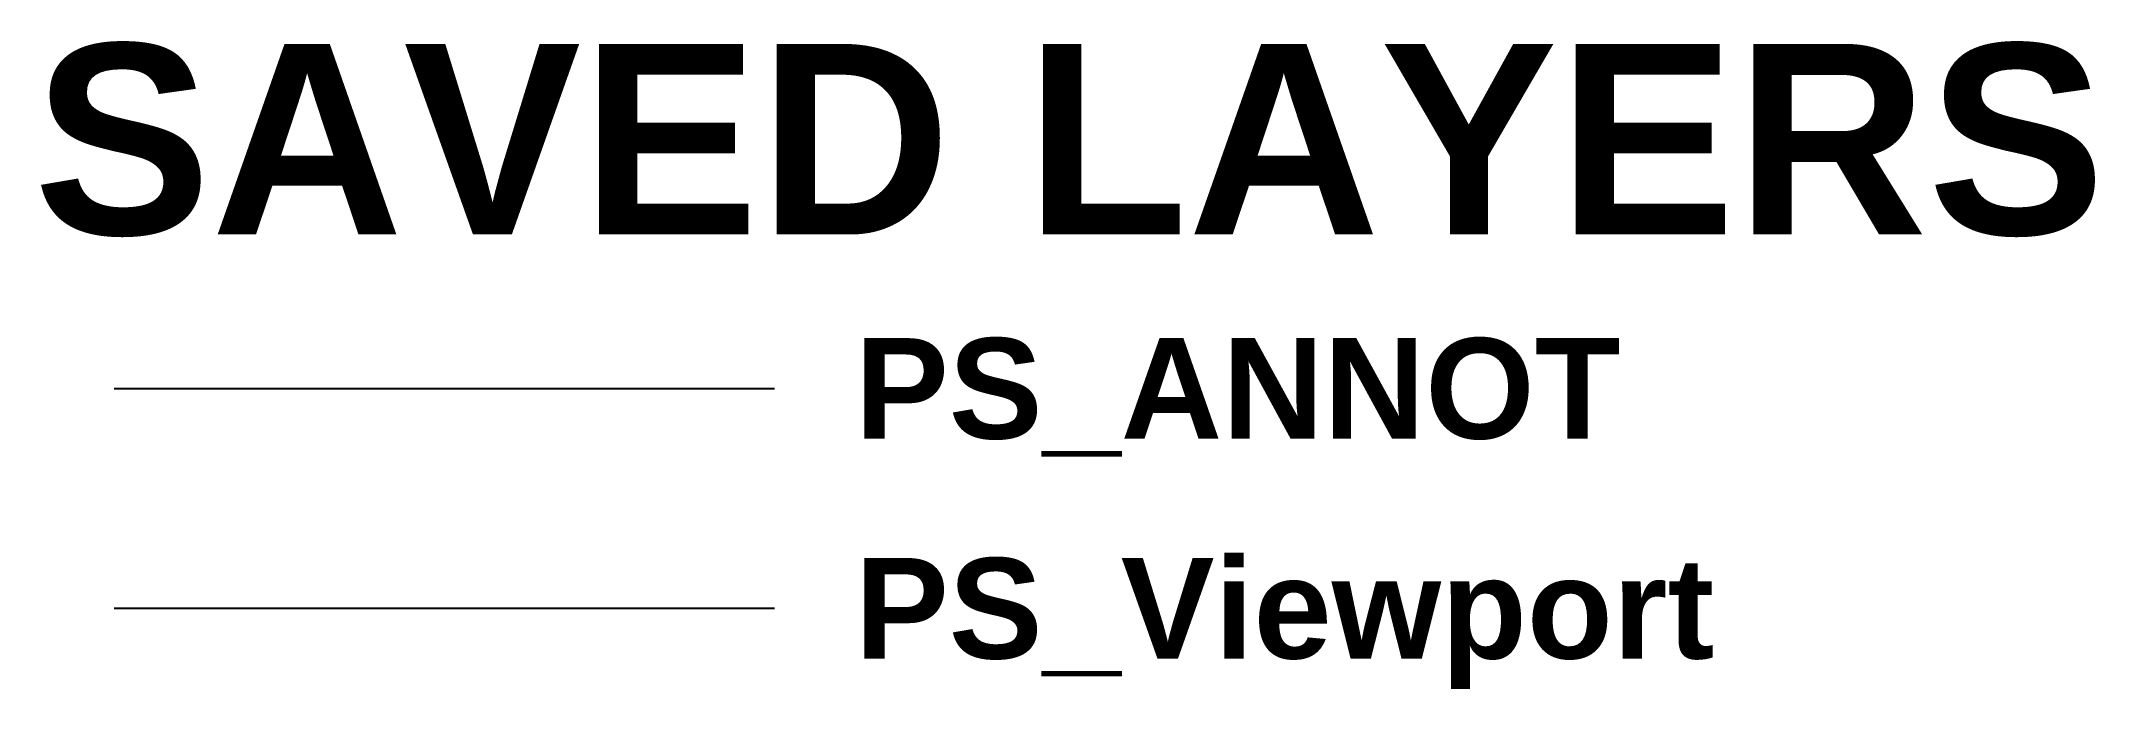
# Paper-space layout 'SAVED' of a CAD drawing. Header units: inches. Extents: x -0.1 to 2.84, y 1.35 to 7.68.
# Drawn here: x 0.231 to 2.782, y 1.354 to 2.159 of the extents above; entities outside this region: 3.
import ezdxf
from ezdxf.enums import TextEntityAlignment as Align

# ---------------------------------------------------------------- set-up
doc = ezdxf.new("R2010")
doc.units = ezdxf.units.IN
doc.header["$MEASUREMENT"] = 0
doc.layers.get('0').update_dxf_attribs({"linetype": 'CONTINUOUS'})
doc.layers.add('PS_Annot', color=5, linetype='CONTINUOUS')
doc.layers.add('PS_Viewport', color=220, linetype='CONTINUOUS')
doc.styles.add('SANSSERIFBOLD', font='sanssb__.ttf')

# ---------------------------------------------------------------- blocks, each defined once
blk = doc.blocks.new('Drawing Title')
at = {"lineweight": 25}
blk.add_circle((0.5923, -0.5126), 0.25, dxfattribs=at)
at = {"insert": (0.9523, -0.5907), "char_height": 0.09375, "width": 0.391625, "attachment_point": 1, "style": 'SANSSERIFBOLD'}
blk.add_mtext('Scale: ', dxfattribs=at)
at = {"ltscale": 15, "style": 'SANSSERIFBOLD', "flags": 8}
blk.add_attdef('VIEWNAME', text='', height=0.1875, dxfattribs=at).set_placement((0.8422, -0.5109), align=Align.BOTTOM_LEFT)
blk.add_attdef('#', text='', height=0.1875, dxfattribs=at).set_placement((0.5922, -0.5109), align=Align.MIDDLE_CENTER)
blk.add_attdef('VPSCALE', text='', height=0.0938, dxfattribs=at).set_placement((1.3617, -0.589), align=Align.TOP_LEFT)
blk = doc.blocks.new('Callout Bubble')
blk.add_line((-0.25, 0), (0.25, 0))
blk.add_circle((0, 0), 0.25)
at = {"ltscale": 15, "style": 'SANSSERIFBOLD', "flags": 8}
blk.add_attdef('V#', text='', height=0.0938, dxfattribs=at).set_placement((-0.0001, 0.0337), align=Align.BOTTOM_CENTER)
blk.add_attdef('S#', text='', height=0.0938, dxfattribs=at).set_placement((-0.0001, -0.0327), align=Align.TOP_CENTER)

psp = doc.layouts.new('SAVED')

# ---------------------------------------------------------------- linework, layer by layer
at = {"layer": 'PS_Annot', "ltscale": 15}
psp.add_line((0.3214, 1.7277), (1.1417, 1.7277), dxfattribs=at)
at = {"layer": 'PS_Viewport', "ltscale": 15}
psp.add_line((0.3214, 1.4544), (1.1417, 1.4544), dxfattribs=at)

# ---------------------------------------------------------------- block references
at = {"ltscale": 15}
for name, p, values in [('Callout Bubble', (0.6369, 6.9851), {'V#': '##########', 'S#': '###########'}), ('Drawing Title', (0.0287, 6.7869), {'#': '##########', 'VIEWNAME': '#########', 'VPSCALE': '##########'})]:
    psp.add_blockref(name, p, dxfattribs=at).add_auto_attribs(values)

# ---------------------------------------------------------------- texts
at = {"ltscale": 15, "style": 'SANSSERIFBOLD'}
for s, p in [('SAVED BLOCKS', (0.2212, 7.4397)), ('SAVED LAYERS', (0.2212, 1.919))]:
    psp.add_text(s, height=0.236861, dxfattribs=at).set_placement(p)
at = {"layer": 'PS_Annot', "ltscale": 15, "style": 'SANSSERIFBOLD'}
psp.add_text('PS_ANNOT', height=0.125, dxfattribs=at).set_placement((1.2419, 1.7277), align=Align.MIDDLE_LEFT)
at = {"layer": 'PS_Viewport', "ltscale": 15, "style": 'SANSSERIFBOLD'}
psp.add_text('PS_Viewport', height=0.125, dxfattribs=at).set_placement((1.2419, 1.4544), align=Align.MIDDLE_LEFT)

doc.saveas('drawing.dxf')
